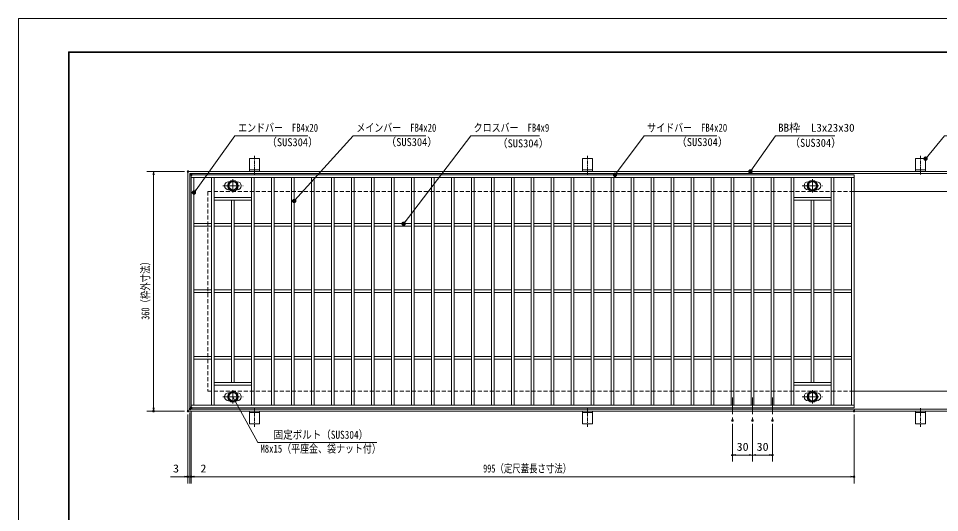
# Model space of a CAD drawing. Units: millimetres, scale not verified. Extents: x -1050 to 1050, y -742 to 742.
# Drawn here: x -1050 to 333, y 0 to 742 of the extents above; entities that cross this region are included whole.
import ezdxf
from ezdxf.enums import TextEntityAlignment as Align

# ---------------------------------------------------------------- set-up
doc = ezdxf.new("R2010")
doc.units = ezdxf.units.MM
doc.header["$LTSCALE"] = 5
doc.header["$PDMODE"] = 32
doc.header["$PDSIZE"] = 2.5
doc.linetypes.add('CHAIN1', pattern=[8, 5, -1, 1, -1])
doc.linetypes.add('DASHED1', pattern=[1.8, 1.2, -0.6])
for name, color, linetype, lineweight in [('0-0_7-図\u3000枠', 4, 'Continuous', 9), ('0-1_寸法注釈', 2, 'Continuous', 9), ('0-2_蓋', 5, 'Continuous', 9), ('0-3_0', 2, 'Continuous', 9), ('0-4_DEFPOINTS', 134, 'Continuous', 9), ('0-7_中心線', 6, 'CHAIN1', 9), ('0-8_締付部品', 7, 'Continuous', 9), ('0-9_枠', 7, 'Continuous', 9), ('0-A_溝開口', 4, 'DASHED1', 9), ('0-B_アンカー', 7, 'Continuous', 9)]:
    doc.layers.add(name, color=color, linetype=linetype, lineweight=lineweight)
doc.styles.add('ＭＳ ゴシック', font='')
doc.styles.get('ＭＳ ゴシック').set_extended_font_data('MS Gothic')

# ---------------------------------------------------------------- blocks, each defined once
blk = doc.blocks.new('_OPEN')
at = {"layer": '0-3_0'}
blk.add_line((0, 0), (-5, 0), dxfattribs=at)
blk.add_lwpolyline([(-5, 0.833), (0, 0), (-5, -0.833)], dxfattribs=at)
blk = doc.blocks.new('A$C5D7C781A')
at = {"layer": '0-B_アンカー', "color": 6, "linetype": 'CHAIN1'}
blk.add_line((37.5, 140.11), (37.5, 0), dxfattribs=at)
at = {"layer": '0-B_アンカー'}
for p, q in [((0, 118.78), (0, 22.26)), ((0, 118.78), (75, 118.78)), ((75, 118.78), (75, 22.26)), ((75, 33.76), (0, 33.76)), ((0, 22.26), (75, 22.26))]:
    blk.add_line(p, q, dxfattribs=at)
blk = doc.blocks.new('_Dot')
at = {"layer": '0-3_0'}
for p, q in [((-2.5, 0), (-5, 0)), ((2.445, 0.5), (-2.445, 0.5)), ((1.997, 1.5), (-1.997, 1.5)), ((2.289, -0.995), (-2.289, -0.995)), ((1.499, -1.995), (-1.499, -1.995))]:
    blk.add_line(p, q, dxfattribs=at)
for points in [[(2.5, 0), (2.48, 0.313), (2.421, 0.622), (2.324, 0.92), (2.191, 1.204), (2.023, 1.469), (1.822, 1.711), (1.594, 1.926), (1.34, 2.111), (1.064, 2.262), (0.773, 2.378), (0.468, 2.456), (0.157, 2.495), (-0.157, 2.495), (-0.468, 2.456), (-0.773, 2.378), (-1.064, 2.262), (-1.34, 2.111), (-1.594, 1.926), (-1.822, 1.711), (-2.023, 1.469), (-2.191, 1.204), (-2.324, 0.92), (-2.421, 0.622), (-2.48, 0.313), (-2.5, 0), (0, 0)], [(-2.5, 0), (-2.48, -0.313), (-2.421, -0.622), (-2.324, -0.92), (-2.191, -1.204), (-2.023, -1.469), (-1.822, -1.711), (-1.594, -1.926), (-1.34, -2.111), (-1.064, -2.262), (-0.773, -2.378), (-0.468, -2.456), (-0.157, -2.495), (0.157, -2.495), (0.468, -2.456), (0.773, -2.378), (1.064, -2.262), (1.34, -2.111), (1.594, -1.926), (1.822, -1.711), (2.023, -1.469), (2.191, -1.204), (2.324, -0.92), (2.421, -0.622), (2.48, -0.313), (2.5, 0), (0, 0)]]:
    blk.add_lwpolyline(points, close=True, dxfattribs=at)

msp = doc.modelspace()

# ---------------------------------------------------------------- linework, layer by layer
at = {"layer": '0-0_7-図\u3000枠'}
for p, q in [((-975, -692.5), (-975, 692.5)), ((-973.75, -691.25), (-973.75, 691.25)), ((-973.75, 691.25), (998.75, 691.25))]:
    msp.add_line(p, q, dxfattribs=at)
msp.add_lwpolyline([(-975, 692.5), (1000, 692.5), (1000, -692.5)], dxfattribs=at)
at = {"layer": '0-1_寸法注釈'}
for p, q in [((-800.45, 512.475), (-857.091, 512.475)), ((-847.091, 507.475), (-847.091, 157.475)), ((-800.45, 152.475), (-857.091, 152.475)), ((-790.45, 152.475), (-790.45, 43.953)), ((-790.45, 152.475), (-790.45, 43.953)), ((-795.45, 147.475), (-795.45, 43.953)), ((-792.45, 150.475), (-792.45, 43.953)), ((-792.45, 150.475), (-792.45, 43.953)), ((204.55, 147.475), (204.55, 43.953)), ((22.05, 133.328), (22.05, 76.522)), ((52.05, 133.328), (52.05, 76.522)), ((52.05, 133.328), (52.05, 76.522)), ((82.05, 133.328), (82.05, 76.522)), ((47.05, 86.522), (27.05, 86.522)), ((57.05, 86.522), (77.05, 86.522)), ((-800.45, 53.953), (-821.563, 53.953)), ((-797.45, 53.953), (-802.45, 53.953)), ((-792.45, 53.953), (-795.45, 53.953)), ((-792.45, 53.953), (-790.45, 53.953)), ((-787.45, 53.953), (-782.45, 53.953)), ((-785.45, 53.953), (199.55, 53.953)), ((-785.45, 53.953), (-764.337, 53.953))]:
    msp.add_line(p, q, dxfattribs=at)
for points in [[(-615.707, 565.949), (-724.931, 565.949), (-785.858, 481.668)], [(-438.147, 565.949), (-547.371, 565.949), (-635.274, 468.935)], [(-267.513, 565.949), (-370.72, 565.949), (-471.068, 434.766)], [(-1.475, 565.949), (-110.699, 565.949), (-153.712, 508.27)], [(175.814, 565.968), (86.447, 565.968), (49.664, 513.288)], [(389.478, 565.968), (340.425, 565.968), (312.702, 532.538)], [(-511.9, 105.436), (-690.531, 105.436), (-727.95, 173.972)]]:
    msp.add_lwpolyline(points, dxfattribs=at)
at = {"layer": '0-2_蓋'}
for p, q in [((204.55, 507.475), (-790.45, 507.475)), ((-790.45, 157.475), (-790.45, 507.475)), ((204.55, 503.475), (-790.45, 503.475)), ((-786.45, 161.475), (-786.45, 503.475)), ((-759.95, 503.475), (-759.95, 161.475)), ((-755.95, 503.475), (-755.95, 161.475)), ((-699.95, 503.475), (-699.95, 161.475)), ((-695.95, 503.475), (-695.95, 161.475)), ((-669.95, 503.475), (-669.95, 161.475)), ((-665.95, 503.475), (-665.95, 161.475)), ((-639.95, 503.475), (-639.95, 161.475)), ((-635.95, 503.475), (-635.95, 161.475)), ((-609.95, 503.475), (-609.95, 161.475)), ((-605.95, 503.475), (-605.95, 161.475)), ((-579.95, 503.475), (-579.95, 161.475)), ((-575.95, 503.475), (-575.95, 161.475)), ((-549.95, 503.475), (-549.95, 161.475)), ((-545.95, 503.475), (-545.95, 161.475)), ((-519.95, 503.475), (-519.95, 161.475)), ((-515.95, 503.475), (-515.95, 161.475)), ((-489.95, 503.475), (-489.95, 161.475)), ((-485.95, 503.475), (-485.95, 161.475)), ((-459.95, 503.475), (-459.95, 161.475)), ((-455.95, 503.475), (-455.95, 161.475)), ((-429.95, 503.475), (-429.95, 161.475)), ((-425.95, 503.475), (-425.95, 161.475)), ((-399.95, 503.475), (-399.95, 161.475)), ((-395.95, 503.475), (-395.95, 161.475)), ((-369.95, 503.475), (-369.95, 161.475)), ((-365.95, 503.475), (-365.95, 161.475)), ((-339.95, 503.475), (-339.95, 161.475)), ((-335.95, 503.475), (-335.95, 161.475)), ((-309.95, 503.475), (-309.95, 161.475)), ((-305.95, 503.475), (-305.95, 161.475)), ((-279.95, 503.475), (-279.95, 161.475)), ((-275.95, 503.475), (-275.95, 161.475)), ((-249.95, 503.475), (-249.95, 161.475)), ((-245.95, 503.475), (-245.95, 161.475)), ((-219.95, 503.475), (-219.95, 161.475)), ((-215.95, 503.475), (-215.95, 161.475)), ((-189.95, 503.475), (-189.95, 161.475)), ((-185.95, 503.475), (-185.95, 161.475)), ((-159.95, 503.475), (-159.95, 161.475)), ((-155.95, 503.475), (-155.95, 161.475)), ((-129.95, 503.475), (-129.95, 161.475)), ((-125.95, 503.475), (-125.95, 161.475)), ((-99.95, 503.475), (-99.95, 161.475)), ((-95.95, 503.475), (-95.95, 161.475)), ((-69.95, 503.475), (-69.95, 161.475)), ((-65.95, 503.475), (-65.95, 161.475)), ((-39.95, 503.475), (-39.95, 161.475)), ((-35.95, 503.475), (-35.95, 161.475)), ((-9.95, 503.475), (-9.95, 161.475)), ((-5.95, 503.475), (-5.95, 161.475)), ((20.05, 503.475), (20.05, 161.475)), ((24.05, 503.475), (24.05, 161.475)), ((50.05, 503.475), (50.05, 161.475)), ((54.05, 503.475), (54.05, 161.475)), ((80.05, 503.475), (80.05, 161.475)), ((84.05, 503.475), (84.05, 161.475)), ((110.05, 503.475), (110.05, 161.475)), ((114.05, 503.475), (114.05, 161.475)), ((170.05, 503.475), (170.05, 161.475)), ((174.05, 503.475), (174.05, 161.475)), ((200.55, 161.475), (200.55, 503.475)), ((204.55, 157.475), (204.55, 507.475)), ((-734.45, 496.978), (-733.238, 496.978)), ((-734.45, 484.978), (-733.245, 484.978)), ((-722.662, 496.978), (-721.45, 496.978)), ((-722.655, 484.978), (-721.45, 484.978)), ((135.55, 496.978), (136.762, 496.978)), ((135.55, 484.978), (136.755, 484.978)), ((147.338, 496.978), (148.55, 496.978)), ((147.345, 484.978), (148.55, 484.978)), ((-699.95, 473.475), (-755.95, 473.475)), ((170.05, 473.475), (114.05, 473.475)), ((-699.95, 469.475), (-755.95, 469.475)), ((-729.95, 469.475), (-729.95, 195.475)), ((-725.95, 469.475), (-725.95, 195.475)), ((170.05, 469.475), (114.05, 469.475)), ((140.05, 469.475), (140.05, 195.475)), ((144.05, 469.475), (144.05, 195.475)), ((-759.95, 434.475), (-786.45, 434.475)), ((-759.95, 430.475), (-786.45, 430.475)), ((-729.95, 434.475), (-755.95, 434.475)), ((-729.95, 430.475), (-755.95, 430.475)), ((-699.95, 434.475), (-725.95, 434.475)), ((-699.95, 430.475), (-725.95, 430.475)), ((-669.95, 434.475), (-695.95, 434.475)), ((-669.95, 430.475), (-695.95, 430.475)), ((-639.95, 434.475), (-665.95, 434.475)), ((-639.95, 430.475), (-665.95, 430.475)), ((-609.95, 434.475), (-635.95, 434.475)), ((-609.95, 430.475), (-635.95, 430.475)), ((-579.95, 434.475), (-605.95, 434.475)), ((-579.95, 430.475), (-605.95, 430.475)), ((-549.95, 434.475), (-575.95, 434.475)), ((-549.95, 430.475), (-575.95, 430.475)), ((-519.95, 434.475), (-545.95, 434.475)), ((-519.95, 430.475), (-545.95, 430.475)), ((-489.95, 434.475), (-515.95, 434.475)), ((-489.95, 430.475), (-515.95, 430.475)), ((-459.95, 434.475), (-485.95, 434.475)), ((-459.95, 430.475), (-485.95, 430.475)), ((-429.95, 434.475), (-455.95, 434.475)), ((-429.95, 430.475), (-455.95, 430.475)), ((-399.95, 434.475), (-425.95, 434.475)), ((-399.95, 430.475), (-425.95, 430.475)), ((-369.95, 434.475), (-395.95, 434.475)), ((-369.95, 430.475), (-395.95, 430.475)), ((-339.95, 434.475), (-365.95, 434.475)), ((-339.95, 430.475), (-365.95, 430.475)), ((-309.95, 434.475), (-335.95, 434.475)), ((-309.95, 430.475), (-335.95, 430.475)), ((-279.95, 434.475), (-305.95, 434.475)), ((-279.95, 430.475), (-305.95, 430.475)), ((-249.95, 434.475), (-275.95, 434.475)), ((-249.95, 430.475), (-275.95, 430.475)), ((-219.95, 434.475), (-245.95, 434.475)), ((-219.95, 430.475), (-245.95, 430.475)), ((-189.95, 434.475), (-215.95, 434.475)), ((-189.95, 430.475), (-215.95, 430.475)), ((-159.95, 434.475), (-185.95, 434.475)), ((-159.95, 430.475), (-185.95, 430.475)), ((-129.95, 434.475), (-155.95, 434.475)), ((-129.95, 430.475), (-155.95, 430.475)), ((-99.95, 434.475), (-125.95, 434.475)), ((-99.95, 430.475), (-125.95, 430.475)), ((-69.95, 434.475), (-95.95, 434.475)), ((-69.95, 430.475), (-95.95, 430.475)), ((-39.95, 434.475), (-65.95, 434.475)), ((-39.95, 430.475), (-65.95, 430.475)), ((-9.95, 434.475), (-35.95, 434.475)), ((-9.95, 430.475), (-35.95, 430.475)), ((20.05, 434.475), (-5.95, 434.475)), ((20.05, 430.475), (-5.95, 430.475)), ((50.05, 434.475), (24.05, 434.475)), ((50.05, 430.475), (24.05, 430.475)), ((80.05, 434.475), (54.05, 434.475)), ((80.05, 430.475), (54.05, 430.475)), ((110.05, 434.475), (84.05, 434.475)), ((110.05, 430.475), (84.05, 430.475)), ((140.05, 434.475), (114.05, 434.475)), ((140.05, 430.475), (114.05, 430.475)), ((170.05, 434.475), (144.05, 434.475)), ((170.05, 430.475), (144.05, 430.475)), ((200.55, 434.475), (174.05, 434.475)), ((200.55, 430.475), (174.05, 430.475)), ((-759.95, 334.475), (-786.45, 334.475)), ((-729.95, 334.475), (-755.95, 334.475)), ((-699.95, 334.475), (-725.95, 334.475)), ((-669.95, 334.475), (-695.95, 334.475)), ((-639.95, 334.475), (-665.95, 334.475)), ((-609.95, 334.475), (-635.95, 334.475)), ((-579.95, 334.475), (-605.95, 334.475)), ((-549.95, 334.475), (-575.95, 334.475)), ((-519.95, 334.475), (-545.95, 334.475)), ((-489.95, 334.475), (-515.95, 334.475)), ((-459.95, 334.475), (-485.95, 334.475)), ((-429.95, 334.475), (-455.95, 334.475)), ((-399.95, 334.475), (-425.95, 334.475)), ((-369.95, 334.475), (-395.95, 334.475)), ((-339.95, 334.475), (-365.95, 334.475)), ((-309.95, 334.475), (-335.95, 334.475)), ((-279.95, 334.475), (-305.95, 334.475)), ((-249.95, 334.475), (-275.95, 334.475)), ((-219.95, 334.475), (-245.95, 334.475)), ((-189.95, 334.475), (-215.95, 334.475)), ((-159.95, 334.475), (-185.95, 334.475)), ((-129.95, 334.475), (-155.95, 334.475)), ((-99.95, 334.475), (-125.95, 334.475)), ((-69.95, 334.475), (-95.95, 334.475)), ((-39.95, 334.475), (-65.95, 334.475)), ((-9.95, 334.475), (-35.95, 334.475)), ((20.05, 334.475), (-5.95, 334.475)), ((50.05, 334.475), (24.05, 334.475)), ((80.05, 334.475), (54.05, 334.475)), ((110.05, 334.475), (84.05, 334.475)), ((140.05, 334.475), (114.05, 334.475)), ((170.05, 334.475), (144.05, 334.475)), ((200.55, 334.475), (174.05, 334.475)), ((-759.95, 330.475), (-786.45, 330.475)), ((-729.95, 330.475), (-755.95, 330.475)), ((-699.95, 330.475), (-725.95, 330.475)), ((-669.95, 330.475), (-695.95, 330.475)), ((-639.95, 330.475), (-665.95, 330.475)), ((-609.95, 330.475), (-635.95, 330.475)), ((-579.95, 330.475), (-605.95, 330.475)), ((-549.95, 330.475), (-575.95, 330.475)), ((-519.95, 330.475), (-545.95, 330.475)), ((-489.95, 330.475), (-515.95, 330.475)), ((-459.95, 330.475), (-485.95, 330.475)), ((-429.95, 330.475), (-455.95, 330.475)), ((-399.95, 330.475), (-425.95, 330.475)), ((-369.95, 330.475), (-395.95, 330.475)), ((-339.95, 330.475), (-365.95, 330.475)), ((-309.95, 330.475), (-335.95, 330.475)), ((-279.95, 330.475), (-305.95, 330.475)), ((-249.95, 330.475), (-275.95, 330.475)), ((-219.95, 330.475), (-245.95, 330.475)), ((-189.95, 330.475), (-215.95, 330.475)), ((-159.95, 330.475), (-185.95, 330.475)), ((-129.95, 330.475), (-155.95, 330.475)), ((-99.95, 330.475), (-125.95, 330.475)), ((-69.95, 330.475), (-95.95, 330.475)), ((-39.95, 330.475), (-65.95, 330.475)), ((-9.95, 330.475), (-35.95, 330.475)), ((20.05, 330.475), (-5.95, 330.475)), ((50.05, 330.475), (24.05, 330.475)), ((80.05, 330.475), (54.05, 330.475)), ((110.05, 330.475), (84.05, 330.475)), ((140.05, 330.475), (114.05, 330.475)), ((170.05, 330.475), (144.05, 330.475)), ((200.55, 330.475), (174.05, 330.475)), ((-759.95, 234.475), (-786.45, 234.475)), ((-759.95, 230.475), (-786.45, 230.475)), ((-729.95, 234.475), (-755.95, 234.475)), ((-729.95, 230.475), (-755.95, 230.475)), ((-699.95, 234.475), (-725.95, 234.475)), ((-699.95, 230.475), (-725.95, 230.475)), ((-669.95, 234.475), (-695.95, 234.475)), ((-669.95, 230.475), (-695.95, 230.475)), ((-639.95, 234.475), (-665.95, 234.475)), ((-639.95, 230.475), (-665.95, 230.475)), ((-609.95, 234.475), (-635.95, 234.475)), ((-609.95, 230.475), (-635.95, 230.475)), ((-579.95, 234.475), (-605.95, 234.475)), ((-579.95, 230.475), (-605.95, 230.475)), ((-549.95, 234.475), (-575.95, 234.475)), ((-549.95, 230.475), (-575.95, 230.475)), ((-519.95, 234.475), (-545.95, 234.475)), ((-519.95, 230.475), (-545.95, 230.475)), ((-489.95, 234.475), (-515.95, 234.475)), ((-489.95, 230.475), (-515.95, 230.475)), ((-459.95, 234.475), (-485.95, 234.475)), ((-459.95, 230.475), (-485.95, 230.475)), ((-429.95, 234.475), (-455.95, 234.475)), ((-429.95, 230.475), (-455.95, 230.475)), ((-399.95, 234.475), (-425.95, 234.475)), ((-399.95, 230.475), (-425.95, 230.475)), ((-369.95, 234.475), (-395.95, 234.475)), ((-369.95, 230.475), (-395.95, 230.475)), ((-339.95, 234.475), (-365.95, 234.475)), ((-339.95, 230.475), (-365.95, 230.475)), ((-309.95, 234.475), (-335.95, 234.475)), ((-309.95, 230.475), (-335.95, 230.475)), ((-279.95, 234.475), (-305.95, 234.475)), ((-279.95, 230.475), (-305.95, 230.475)), ((-249.95, 234.475), (-275.95, 234.475)), ((-249.95, 230.475), (-275.95, 230.475)), ((-219.95, 234.475), (-245.95, 234.475)), ((-219.95, 230.475), (-245.95, 230.475)), ((-189.95, 234.475), (-215.95, 234.475)), ((-189.95, 230.475), (-215.95, 230.475)), ((-159.95, 234.475), (-185.95, 234.475)), ((-159.95, 230.475), (-185.95, 230.475)), ((-129.95, 234.475), (-155.95, 234.475)), ((-129.95, 230.475), (-155.95, 230.475)), ((-99.95, 234.475), (-125.95, 234.475)), ((-99.95, 230.475), (-125.95, 230.475)), ((-69.95, 234.475), (-95.95, 234.475)), ((-69.95, 230.475), (-95.95, 230.475)), ((-39.95, 234.475), (-65.95, 234.475)), ((-39.95, 230.475), (-65.95, 230.475)), ((-9.95, 234.475), (-35.95, 234.475)), ((-9.95, 230.475), (-35.95, 230.475)), ((20.05, 234.475), (-5.95, 234.475)), ((20.05, 230.475), (-5.95, 230.475)), ((50.05, 234.475), (24.05, 234.475)), ((50.05, 230.475), (24.05, 230.475)), ((80.05, 234.475), (54.05, 234.475)), ((80.05, 230.475), (54.05, 230.475)), ((110.05, 234.475), (84.05, 234.475)), ((110.05, 230.475), (84.05, 230.475)), ((140.05, 234.475), (114.05, 234.475)), ((140.05, 230.475), (114.05, 230.475)), ((170.05, 234.475), (144.05, 234.475)), ((170.05, 230.475), (144.05, 230.475)), ((200.55, 234.475), (174.05, 234.475)), ((200.55, 230.475), (174.05, 230.475)), ((-699.95, 195.475), (-755.95, 195.475)), ((170.05, 195.475), (114.05, 195.475)), ((-699.95, 191.475), (-755.95, 191.475)), ((-734.45, 179.972), (-733.245, 179.972)), ((-722.655, 179.972), (-721.45, 179.972)), ((170.05, 191.475), (114.05, 191.475)), ((135.55, 179.972), (136.755, 179.972)), ((147.345, 179.972), (148.55, 179.972)), ((-734.45, 167.972), (-733.238, 167.972)), ((-722.662, 167.972), (-721.45, 167.972)), ((135.55, 167.972), (136.762, 167.972)), ((147.338, 167.972), (148.55, 167.972)), ((-790.45, 161.475), (204.55, 161.475)), ((-790.45, 157.475), (204.55, 157.475))]:
    msp.add_line(p, q, dxfattribs=at)
for centre, start, end in [((-734.45, 490.978), 90, 270), ((-721.45, 490.978), 270, 90), ((135.55, 490.978), 90, 270), ((148.55, 490.978), 270, 90), ((-734.45, 173.972), 90, 270), ((-721.45, 173.972), 270, 90), ((135.55, 173.972), 90, 270), ((148.55, 173.972), 270, 90)]:
    msp.add_arc(centre, 6, start, end, dxfattribs=at)
at = {"layer": '0-2_蓋', "color": 7}
for p in [(-790.45, 507.475), (-790.45, 157.475)]:
    msp.add_point(p, dxfattribs=at)
at = {"layer": '0-4_DEFPOINTS'}
msp.add_lwpolyline([(-1050, -742.5), (-1050, 742.5), (1050, 742.5), (1050, -742.5)], close=True, dxfattribs=at)
for p in [(-795.45, 512.475), (-847.091, 152.475), (-795.45, 152.475), (-795.45, 152.475), (-792.45, 155.475), (-790.45, 157.475), (204.55, 152.475), (22.05, 138.328), (52.05, 138.328), (82.05, 138.328), (22.05, 86.522), (82.05, 86.522), (-795.45, 53.953), (-790.45, 53.953), (204.55, 53.953)]:
    msp.add_point(p, dxfattribs=at)
at = {"layer": '0-7_中心線'}
for p, q in [((-727.95, 500.871), (-727.95, 481.085)), ((142.05, 500.871), (142.05, 481.085)), ((-743.196, 490.978), (-712.704, 490.978)), ((126.804, 490.978), (157.296, 490.978)), ((-727.95, 164.079), (-727.95, 183.865)), ((142.05, 164.079), (142.05, 183.865)), ((-743.196, 173.972), (-712.704, 173.972)), ((22.05, 172.969), (22.05, 138.328)), ((52.05, 172.969), (52.05, 138.328)), ((82.05, 172.969), (82.05, 138.328)), ((126.804, 173.972), (157.296, 173.972))]:
    msp.add_line(p, q, dxfattribs=at)
at = {"layer": '0-8_締付部品'}
for p, q in [((-734.45, 494.731), (-727.95, 498.483)), ((142.05, 498.483), (148.55, 494.731)), ((-734.45, 487.225), (-734.45, 494.731)), ((-727.95, 483.472), (-734.45, 487.225)), ((-721.45, 487.225), (-727.95, 483.472)), ((142.05, 483.472), (135.55, 487.225)), ((148.55, 487.225), (142.05, 483.472)), ((148.55, 494.731), (148.55, 487.225)), ((-721.45, 177.725), (-727.95, 181.478)), ((142.05, 181.478), (135.55, 177.725)), ((148.55, 177.725), (142.05, 181.478)), ((-734.45, 170.219), (-727.95, 166.467)), ((-727.95, 166.467), (-721.45, 170.219)), ((-721.45, 170.219), (-721.45, 177.725)), ((135.55, 177.725), (135.55, 170.219)), ((135.55, 170.219), (142.05, 166.467)), ((142.05, 166.467), (148.55, 170.219)), ((148.55, 170.219), (148.55, 177.725))]:
    msp.add_line(p, q, dxfattribs=at)
for points in [[(-727.95, 498.483), (-721.45, 494.731), (-721.45, 487.225)], [(135.55, 487.225), (135.55, 494.731), (142.05, 498.483)], [(-727.95, 181.478), (-734.45, 177.725), (-734.45, 170.219)]]:
    msp.add_lwpolyline(points, dxfattribs=at)
for centre, radius in [((-727.95, 490.975), 8), ((142.05, 490.975), 8), ((-727.95, 490.978), 6.5), ((-727.95, 490.978), 5.993), ((142.05, 490.978), 6.5), ((142.05, 490.978), 5.993), ((-727.95, 173.975), 8), ((-727.95, 173.972), 6.5), ((-727.95, 173.972), 5.993), ((142.05, 173.975), 8), ((142.05, 173.972), 6.5), ((142.05, 173.972), 5.993)]:
    msp.add_circle(centre, radius, dxfattribs=at)
at = {"layer": '0-9_枠'}
for p, q in [((-795.45, 512.475), (409.55, 512.475)), ((-795.45, 512.475), (-795.45, 152.475)), ((-792.45, 509.475), (407.714, 509.475)), ((-792.45, 509.475), (-792.45, 155.475)), ((204.55, 482.475), (409.55, 482.475)), ((204.55, 182.475), (409.55, 182.475)), ((-795.45, 152.475), (409.55, 152.475)), ((-792.45, 155.475), (411.386, 155.475))]:
    msp.add_line(p, q, dxfattribs=at)
at = {"layer": '0-A_溝開口'}
for p, q in [((-765.45, 482.475), (204.55, 482.475)), ((-765.45, 482.475), (-765.45, 182.475)), ((-765.45, 182.475), (204.55, 182.475))]:
    msp.add_line(p, q, dxfattribs=at)

# ---------------------------------------------------------------- block references
at = {"layer": '0-1_寸法注釈'}
for name, p, rotation in [('_Dot', (312.05, 531.779), 229.33113), ('_OPEN', (-847.091, 512.475), 90), ('_Dot', (-154.319, 507.475), 232.65375), ('_Dot', (49.081, 512.475), 234.35189), ('_Dot', (-786.45, 480.862), 233.693), ('_Dot', (-635.95, 468.198), 227.49783), ('_Dot', (-471.679, 433.975), 232.3115), ('_OPEN', (-847.091, 152.475), 270), ('_OPEN', (22.05, 86.522), 180), ('_OPEN', (52.05, 86.522), 180), ('_OPEN', (-792.45, 53.953), 180), ('_OPEN', (-790.45, 53.953), 180), ('_OPEN', (-790.45, 53.953), 180)]:
    msp.add_blockref(name, p, dxfattribs=dict(at, rotation=rotation))
for p in [(52.05, 86.522), (82.05, 86.522), (-795.45, 53.953), (-792.45, 53.953), (204.55, 53.953)]:
    msp.add_blockref('_OPEN', p, dxfattribs=at)
at = {"layer": '0-B_アンカー', "xscale": 0.2, "yscale": 0.2}
for p in [(-702.95, 508.023), (-202.95, 508.023), (297.05, 508.023)]:
    msp.add_blockref('A$C5D7C781A', p, dxfattribs=at)
at = {"layer": '0-B_アンカー', "xscale": -0.2, "yscale": 0.2, "rotation": 180}
for p in [(-702.95, 156.927), (-202.95, 156.927), (297.05, 156.927)]:
    msp.add_blockref('A$C5D7C781A', p, dxfattribs=at)

# ---------------------------------------------------------------- texts
at = {"layer": '0-1_寸法注釈', "color": 7, "style": 'ＭＳ ゴシック'}
for s, height, width, p in [('エンドバー\u3000FB4x20', 12.02, 0.8, (-720.154, 568.636)), ('メインバー\u3000FB4x20', 12.02, 0.8, (-542.594, 568.636)), ('クロスバー\u3000FB4x9', 12.03, 0.8, (-366.554, 568.636)), ('サイドバー\u3000FB4x20', 12.02, 0.8, (-105.921, 568.636)), ('（SUS304）', 12.02, 0.95, (-677.407, 546.844)), ('（SUS304）', 12.02, 0.95, (-498.366, 547.081)), ('（SUS304）', 12.02, 0.95, (-331.094, 545.164)), ('（SUS304）', 12.02, 0.95, (-62.079, 547.081)), ('（SUS304）', 12.02, 0.95, (107.958, 545.919)), ('固定ボルト（SUS304）', 12.03, 0.85, (-666.88, 107.308)), ('M8x15（平座金、袋ナット付）', 12.02, 0.8, (-686.701, 86.457)), ('30', 12.02, 1.1, (28.317, 89.209)), ('30', 12.02, 1.1, (58.317, 89.209)), ('3', 12.02, 1.1, (-817.873, 56.64)), ('2', 12.02, 1.1, (-776.76, 56.64)), ('995（定尺蓋長さ寸法）', 12.03, 0.75, (-352.249, 56.64))]:
    msp.add_text(s, height=height, dxfattribs=dict(at, width=width)).set_placement(p, align=Align.BOTTOM_LEFT)
msp.add_text('BB枠\u3000L3x23x30', height=12.03, dxfattribs=at).set_placement((90.7, 568.655), align=Align.BOTTOM_LEFT)
at = {"layer": '0-1_寸法注釈', "color": 7, "style": 'ＭＳ ゴシック', "width": 0.75}
msp.add_text('360（枠外寸法）', height=12.03, rotation=90, dxfattribs=at).set_placement((-849.778, 289.682), align=Align.BOTTOM_LEFT)

doc.saveas('drawing.dxf')
